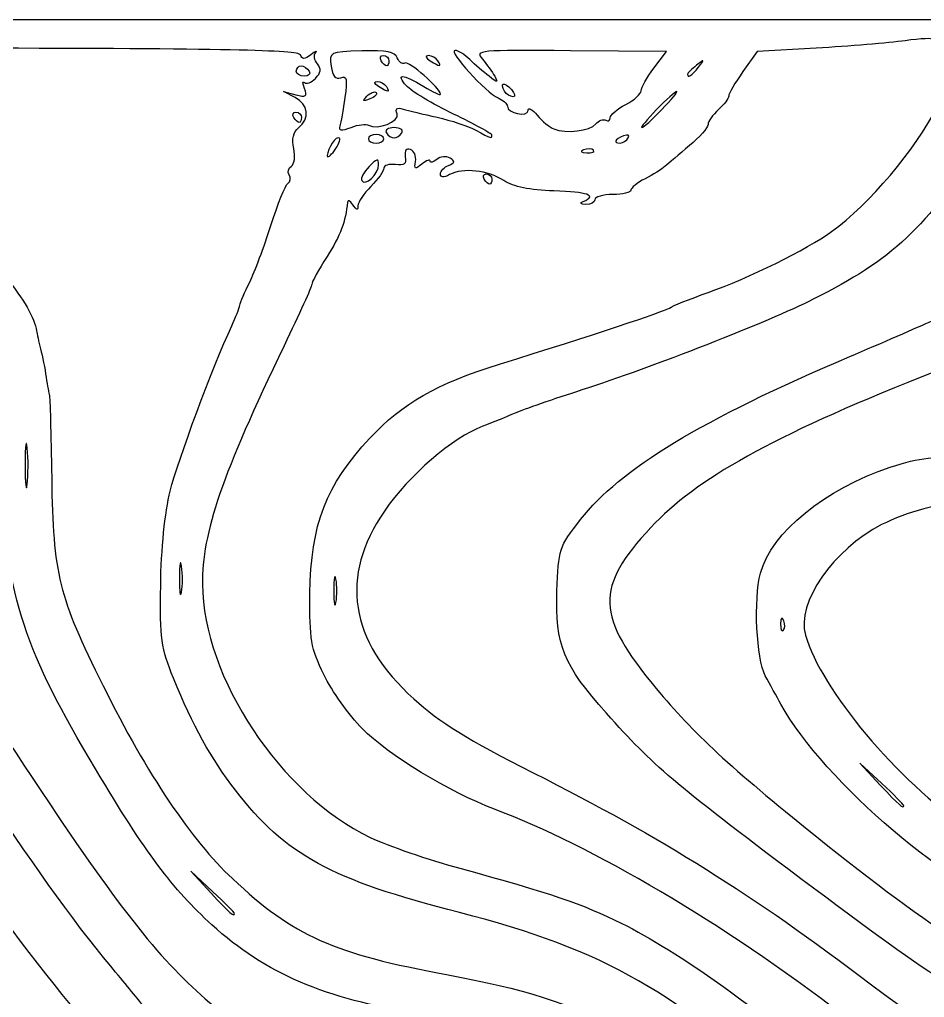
# Model space of a CAD drawing. Extents: x 32 to 2531, y 46 to 1398.
# Drawn here: x 1768.6 to 2003, y 1144.3 to 1397.7 of the extents above; entities that cross this region are included whole.
import ezdxf

# ---------------------------------------------------------------- set-up
doc = ezdxf.new("R2010")
doc.units = 0
doc.layers.add('IMAGE', color=7, linetype='CONTINUOUS')

msp = doc.modelspace()

# ---------------------------------------------------------------- linework, layer by layer
at = {"layer": 'IMAGE', "color": 7}
for points in [[(32.319879, 721.65756), (32.319879, 1397.653213), (1281.6532, 1397.653213), (2530.9865, 1397.653213), (2530.9865, 721.65312), (2530.9865, 45.6531), (1281.6532, 45.6531), (32.319879, 45.6531), (32.319879, 721.64876)], [(1862.3199, 1386.986546), (1862.3199, 1386.986546)], [(1876.9865, 1386.986546), (1876.9865, 1386.986546)], [(1840.3199, 1384.319879), (1840.3199, 1384.319879)], [(1944.49, 1385.319879), (1944.49, 1385.319879)], [(1861.6532, 1380.319879), (1861.6532, 1380.319879)], [(1894.2651, 1379.075254), (1894.2651, 1379.075254)], [(1858.6309, 1377.818663), (1858.6309, 1377.818663)], [(1934.9865, 1374.319879), (1934.9865, 1374.319879)], [(1839.6532, 1372.319879), (1839.6532, 1372.319879)], [(1867.6532, 1368.319879), (1867.6532, 1368.319879)], [(1917.8812, 1370.594675), (1917.8812, 1370.594675)], [(1851.4717, 1366.945835), (1851.4717, 1366.945835)], [(1862.9865, 1366.764323), (1862.9865, 1366.764323)], [(1890.9865, 1367.687211), (1890.9865, 1367.687211)], [(1926.3104, 1366.971274), (1926.3104, 1366.971274)], [(1917.2921, 1363.792106), (1917.2921, 1363.792106)], [(1861.6532, 1360.049759), (1861.6532, 1360.049759)], [(1888.9865, 1356.319879), (1888.9865, 1356.319879)], [(1850.5941, 1252.65321), (1850.5941, 1252.65321)], [(1966.5641, 1241.90321), (1966.5641, 1241.90321)], [(1997.6532, 1194.04928), (1997.6532, 1194.04928)], [(1824.3199, 1166.04928), (1824.3199, 1166.04928)]]:
    msp.add_lwpolyline(points, close=True, dxfattribs=at)
for points in [[(1932.9336, 1385.035575), (1936.2139, 1389.336314), (1911.3288, 1389.566382)], [(1974.9875, 1390.257255), (1959.6542, 1389.386597), (1955.9875, 1384.168973)], [(1839.9857, 1377.456487), (1836.9857, 1379.000601), (1840.1875, 1378.173041)], [(1770.6285, 1286.62348), (1770.6263, 1286.62348)], [(1810.6107, 1255.96821), (1810.61, 1255.96821)], [(1991.9865, 1199.71595), (1986.3199, 1204.98655), (1991.5904, 1199.31988)], [(1818.6532, 1171.71595), (1812.9865, 1176.98655), (1818.2571, 1171.31988)]]:
    msp.add_lwpolyline(points, dxfattribs=at)
for points in [[(1997.9963, 1392.177326), (1993.7748, 1391.600149), (1983.4208, 1390.736117), (1974.9875, 1390.257255)], [(2004.9304, 1392.485451), (2005.3382, 1392.893159), (2002.2178, 1392.754502), (1997.9963, 1392.177326)], [(1841.3706, 1388.498246), (1840.9537, 1389.749089), (1821.5389, 1390.144022), (1756.7021, 1390.220563)], [(1844.1153, 1388.553606), (1842.4001, 1387.247275), (1841.7918, 1387.235005), (1841.3706, 1388.498246)], [(1845.3306, 1389.065269), (1845.8742, 1389.706951), (1845.3306, 1389.476703), (1844.1153, 1388.553606)], [(1845.7964, 1386.146397), (1844.9965, 1387.110093), (1844.7869, 1388.423585), (1845.3306, 1389.065269)], [(1857.2691, 1389.512663), (1848.8435, 1389.280863), (1848.8368, 1389.277562), (1849.3823, 1385.561534)], [(1866.4839, 1387.706594), (1865.8823, 1389.274442), (1863.7563, 1389.691131), (1857.2691, 1389.512663)], [(1881.4461, 1389.653213), (1879.5045, 1389.653213), (1889.5448, 1378.568466), (1892.5784, 1377.362845)], [(1885.2679, 1387.279799), (1883.956, 1388.585178), (1882.2363, 1389.653213), (1881.4461, 1389.653213)], [(1911.3288, 1389.566382), (1887.4596, 1389.787057), (1886.528, 1389.698262), (1888.5123, 1387.391498)], [(1845.2769, 1382.420543), (1846.7314, 1383.875185), (1846.8681, 1384.855009), (1845.7964, 1386.146397)], [(1862.3199, 1386.986546), (1861.8667, 1387.719879), (1862.1312, 1388.319879), (1862.9079, 1388.319879)], [(1863.7319, 1385.653213), (1863.4085, 1385.653213), (1862.7731, 1386.253213), (1862.3199, 1386.986546)], [(1862.9079, 1388.319879), (1863.6844, 1388.319879), (1864.3199, 1387.719879), (1864.3199, 1386.986546)], [(1864.3199, 1386.986546), (1864.3199, 1386.253213), (1864.0553, 1385.653213), (1863.7319, 1385.653213)], [(1868.4396, 1386.393907), (1867.7941, 1385.99495), (1866.914, 1386.585659), (1866.4839, 1387.706594)], [(1877.6532, 1378.293509), (1877.6532, 1379.842699), (1869.4744, 1387.033395), (1868.4396, 1386.393907)], [(1874.5745, 1388.299462), (1873.6204, 1388.287192), (1873.7848, 1387.763159), (1874.9865, 1386.986546)], [(1876.9865, 1386.986546), (1876.5333, 1387.719879), (1875.4479, 1388.310691), (1874.5745, 1388.299462)], [(1874.9865, 1386.986546), (1877.548, 1385.331179), (1878.0096, 1385.331179), (1876.9865, 1386.986546)], [(1890.2425, 1382.946466), (1888.8184, 1384.024425), (1886.5799, 1385.974425), (1885.2679, 1387.279799)], [(1888.5123, 1387.391498), (1889.65, 1386.068774), (1891.0873, 1384.086546), (1891.7064, 1382.986546)], [(1944.49, 1385.319879), (1946.1484, 1387.434621), (1946.1013, 1387.481781), (1943.9865, 1385.823286)], [(1840.3199, 1384.319879), (1840.3199, 1385.053213), (1840.8844, 1385.653213), (1841.5745, 1385.653213)], [(1842.3985, 1382.986546), (1841.2553, 1382.986546), (1840.3199, 1383.586546), (1840.3199, 1384.319879)], [(1841.5745, 1385.653213), (1842.2645, 1385.653213), (1843.2, 1385.053213), (1843.6532, 1384.319879)], [(1843.6532, 1384.319879), (1844.1064, 1383.586546), (1843.5425, 1382.986546), (1842.3985, 1382.986546)], [(1849.3823, 1385.561534), (1849.7572, 1383.006587), (1850.524, 1382.071062), (1851.8317, 1382.572891)], [(1868.8563, 1380.463789), (1865.9011, 1383.729245), (1867.8444, 1383.672954), (1873.3199, 1380.334495)], [(1929.6532, 1379.228265), (1929.6532, 1380.056879), (1931.1293, 1382.67017), (1932.9336, 1385.035575)], [(1943.9865, 1385.823286), (1942.7032, 1384.816827), (1941.6532, 1383.766827), (1941.6532, 1383.489953)], [(1941.6532, 1383.489953), (1941.6532, 1382.392574), (1942.7481, 1383.098882), (1944.49, 1385.319879)], [(1955.9875, 1384.168973), (1953.9708, 1381.299279), (1952.3208, 1378.45235), (1952.3208, 1377.842463)], [(1842.4503, 1379.792039), (1841.934, 1381.137646), (1841.9145, 1381.835458), (1842.4073, 1381.34273)], [(1842.4073, 1381.34273), (1842.9, 1380.850003), (1844.1913, 1381.33503), (1845.2769, 1382.420543)], [(1851.8317, 1382.572891), (1853.3732, 1383.16441), (1853.5796, 1382.195169), (1852.9164, 1377.478301)], [(1861.6532, 1380.319879), (1860.4515, 1381.096493), (1860.2871, 1381.620527), (1861.2412, 1381.632795)], [(1861.2412, 1381.632795), (1862.1145, 1381.643995), (1863.2, 1381.053213), (1863.6532, 1380.319879)], [(1891.7064, 1382.986546), (1892.7008, 1381.219249), (1892.5305, 1381.214586), (1890.2425, 1382.946466)], [(1894.2651, 1379.075254), (1892.8969, 1381.288861), (1894.1249, 1381.595819), (1896.0391, 1379.518734)], [(1840.1875, 1378.173041), (1842.8907, 1377.474311), (1843.2429, 1377.72635), (1842.4503, 1379.792039)], [(1858.6309, 1377.818663), (1859.5355, 1378.729887), (1860.6113, 1379.139558), (1861.0219, 1378.729042)], [(1861.0219, 1378.729042), (1861.4323, 1378.318526), (1860.6923, 1377.572978), (1859.3773, 1377.07227)], [(1863.6532, 1380.319879), (1864.6763, 1378.664513), (1864.2147, 1378.664513), (1861.6532, 1380.319879)], [(1881.0629, 1373.164451), (1875.6049, 1375.79157), (1870.112, 1379.076273), (1868.8563, 1380.463789)], [(1873.3199, 1380.334495), (1875.7032, 1378.881349), (1877.6532, 1377.962905), (1877.6532, 1378.293509)], [(1896.4511, 1377.653213), (1895.7321, 1377.653213), (1894.7484, 1378.293131), (1894.2651, 1379.075254)], [(1896.0391, 1379.518734), (1896.9847, 1378.492697), (1897.1701, 1377.653213), (1896.4511, 1377.653213)], [(1925.6532, 1375.653213), (1927.8532, 1376.790877), (1929.6532, 1378.39965), (1929.6532, 1379.228265)], [(1938.8429, 1378.986546), (1938.4763, 1378.986546), (1936.1409, 1376.886546), (1933.6532, 1374.319879)], [(1934.9865, 1374.319879), (1937.4743, 1376.886546), (1939.2096, 1378.986546), (1938.8429, 1378.986546)], [(1840.9264, 1369.604017), (1843.8919, 1372.065038), (1843.4601, 1375.668191), (1839.9857, 1377.456487)], [(1852.9164, 1377.478301), (1852.466, 1374.274503), (1851.8763, 1370.928985), (1851.6059, 1370.043814)], [(1859.3773, 1377.07227), (1857.4771, 1376.34869), (1857.324, 1376.501842), (1858.6309, 1377.818663)], [(1892.5784, 1377.362845), (1893.9029, 1376.836477), (1894.9865, 1375.856455), (1894.9865, 1375.185021)], [(1952.3208, 1377.842463), (1952.3208, 1377.232577), (1951.1208, 1375.647593), (1949.6542, 1374.320278)], [(1839.6532, 1372.319879), (1839.2, 1373.053213), (1839.4645, 1373.653213), (1840.2412, 1373.653213)], [(1840.2412, 1373.653213), (1841.0177, 1373.653213), (1841.6532, 1373.053213), (1841.6532, 1372.319879)], [(1859.0371, 1370.288629), (1861.3037, 1368.887758), (1867.1755, 1371.237533), (1866.4077, 1373.238239)], [(1866.4077, 1373.238239), (1865.8897, 1374.588235), (1866.3627, 1374.950947), (1867.9949, 1374.455973)], [(1867.9949, 1374.455973), (1869.2736, 1374.06825), (1873.2423, 1373.110253), (1876.814, 1372.327091)], [(1894.9865, 1375.185021), (1894.9865, 1373.361917), (1900.3121, 1372.298681), (1900.3643, 1374.111373)], [(1900.3643, 1374.111373), (1900.3883, 1374.959385), (1901.4595, 1374.396273), (1902.7439, 1372.860013)], [(1921.6532, 1372.20695), (1921.6532, 1372.96473), (1923.4532, 1374.515549), (1925.6532, 1375.653213)], [(1933.6532, 1374.319879), (1931.1655, 1371.753213), (1929.4301, 1369.653213), (1929.7968, 1369.653213)], [(1929.7968, 1369.653213), (1930.1635, 1369.653213), (1932.4988, 1371.753213), (1934.9865, 1374.319879)], [(1949.6542, 1374.320278), (1948.1875, 1372.992963), (1946.9746, 1371.24997), (1946.9587, 1370.446961)], [(1978.9807, 1342.730215), (1988.7936, 1349.829045), (2000.733, 1363.943731), (2006.266, 1374.986945)], [(1841.0652, 1370.986546), (1840.7419, 1370.986546), (1840.1064, 1371.586546), (1839.6532, 1372.319879)], [(1841.6532, 1372.319879), (1841.6532, 1371.586546), (1841.3887, 1370.986546), (1841.0652, 1370.986546)], [(1854.4956, 1369.720019), (1856.3553, 1370.427103), (1858.3991, 1370.682977), (1859.0371, 1370.288629)], [(1876.814, 1372.327091), (1880.3859, 1371.543929), (1884.8859, 1370.045945), (1886.814, 1368.998238)], [(1890.9865, 1367.687209), (1890.9865, 1368.072574), (1886.5209, 1370.537333), (1881.0629, 1373.164451)], [(1902.7439, 1372.860013), (1904.0283, 1371.323753), (1905.9583, 1369.722262), (1907.0328, 1369.301145)], [(1917.8812, 1370.594675), (1918.6553, 1371.527389), (1919.8207, 1371.961714), (1920.4709, 1371.559843)], [(1920.4709, 1371.559843), (1921.1212, 1371.157971), (1921.6532, 1371.449163), (1921.6532, 1372.20695)], [(1839.6712, 1364.234358), (1839.1304, 1366.696411), (1839.5419, 1368.454545), (1840.9264, 1369.604017)], [(1851.6059, 1370.043814), (1851.2423, 1368.853718), (1851.9952, 1368.769359), (1854.4956, 1369.720019)], [(1865.6532, 1369.653213), (1864.1, 1369.653213), (1863.2, 1369.053213), (1863.6532, 1368.319879)], [(1863.6532, 1368.319879), (1864.1064, 1367.586546), (1865.0064, 1366.986546), (1865.6532, 1366.986546)], [(1867.6532, 1368.319879), (1868.1064, 1369.053213), (1867.2064, 1369.653213), (1865.6532, 1369.653213)], [(1865.6532, 1366.986546), (1866.3, 1366.986546), (1867.2, 1367.586546), (1867.6532, 1368.319879)], [(1886.814, 1368.998238), (1890.8749, 1366.791707), (1890.9865, 1366.756646), (1890.9865, 1367.687211)], [(1907.0328, 1369.301145), (1910.2373, 1368.045275), (1916.3725, 1368.776814), (1917.8812, 1370.594675)], [(1946.9587, 1370.446961), (1946.9427, 1369.643953), (1944.7823, 1367.186945), (1942.1575, 1364.986945)], [(1851.4717, 1366.945835), (1850.7379, 1367.679647), (1848.3703, 1364.241382), (1848.3403, 1362.398373)], [(1850.2108, 1363.72961), (1851.2509, 1365.151953), (1851.8183, 1366.599254), (1851.4717, 1366.945835)], [(1860.9865, 1367.875435), (1859.8865, 1367.875435), (1858.9865, 1367.375435), (1858.9865, 1366.764323)], [(1858.9865, 1366.764323), (1858.9865, 1366.153213), (1859.8865, 1365.653213), (1860.9865, 1365.653213)], [(1862.9865, 1366.764323), (1862.9865, 1367.375435), (1862.0865, 1367.875435), (1860.9865, 1367.875435)], [(1860.9865, 1365.653213), (1862.0865, 1365.653213), (1862.9865, 1366.153213), (1862.9865, 1366.764323)], [(1925.0557, 1367.495289), (1922.7459, 1366.608901), (1922.3233, 1365.653213), (1924.2412, 1365.653213)], [(1924.2412, 1365.653213), (1924.9312, 1365.653213), (1925.8624, 1366.246341), (1926.3104, 1366.971274)], [(1926.3104, 1366.971274), (1926.7776, 1367.727087), (1926.2424, 1367.950617), (1925.0557, 1367.495289)], [(2018.3516, 1366.76581), (2003.2361, 1343.395498), (1994.9137, 1335.55147), (1974.2309, 1325.18108)], [(1839.042, 1359.688015), (1839.8464, 1360.185115), (1840.1224, 1362.179909), (1839.6712, 1364.234358)], [(1848.3403, 1362.398373), (1848.3273, 1361.708211), (1849.1708, 1362.307263), (1850.2108, 1363.72961)], [(1869.8959, 1363.990041), (1868.7731, 1364.381718), (1868.2915, 1363.709411), (1868.5626, 1362.128365)], [(1871.2016, 1360.920323), (1871.4502, 1362.271475), (1870.8626, 1363.652847), (1869.8959, 1363.990041)], [(1914.7365, 1363.897369), (1913.6729, 1363.471734), (1913.9888, 1363.155791), (1915.5421, 1363.091813)], [(1917.2921, 1363.792102), (1916.8491, 1364.235157), (1915.6991, 1364.282526), (1914.7365, 1363.897369)], [(1915.5421, 1363.091813), (1916.9476, 1363.033923), (1917.7352, 1363.34905), (1917.2921, 1363.792106)], [(1942.1575, 1364.986945), (1939.5327, 1362.786945), (1936.6958, 1360.386945), (1935.853, 1359.653611)], [(1861.6532, 1360.049759), (1861.6532, 1361.74407), (1861.2001, 1361.653937), (1859.1571, 1359.553166)], [(1868.5626, 1362.128365), (1868.8871, 1360.235065), (1868.282, 1359.751622), (1865.9868, 1360.070757)], [(1872.8683, 1360.221909), (1871.0535, 1358.715777), (1870.8146, 1358.815915), (1871.2016, 1360.920323)], [(1874.9868, 1360.986946), (1874.9868, 1361.533198), (1874.0335, 1361.188931), (1872.8683, 1360.221909)], [(1876.6988, 1361.414082), (1875.757, 1360.632906), (1874.9868, 1360.440694), (1874.9868, 1360.986946)], [(1880.144, 1361.762893), (1879.1904, 1362.352225), (1877.6402, 1362.195259), (1876.6988, 1361.414082)], [(1879.7659, 1359.881009), (1881.4251, 1360.517667), (1881.5062, 1360.921073), (1880.144, 1361.762893)], [(1838.4681, 1357.41201), (1837.9956, 1358.176661), (1838.2539, 1359.200863), (1839.042, 1359.688015)], [(1859.1571, 1359.553166), (1857.7841, 1358.141525), (1856.9376, 1356.507411), (1857.2757, 1355.921802)], [(1857.2757, 1355.921802), (1858.1788, 1354.357961), (1861.6532, 1357.634309), (1861.6532, 1360.049759)], [(1862.9868, 1359.131363), (1862.9868, 1358.385267), (1861.4868, 1356.274825), (1859.6535, 1354.441491)], [(1865.9868, 1360.070757), (1864.3368, 1360.300186), (1862.9868, 1359.877459), (1862.9868, 1359.131363)], [(1877.6542, 1357.648546), (1877.6542, 1358.430697), (1878.6044, 1359.435305), (1879.7659, 1359.881009)], [(1894.1076, 1355.915934), (1889.9984, 1358.60837), (1883.4687, 1359.327423), (1879.9875, 1357.470847)], [(1935.853, 1359.653611), (1935.0103, 1358.920278), (1932.6708, 1357.46889), (1930.6542, 1356.428305)], [(1838.1229, 1355.170809), (1838.7853, 1355.638819), (1838.9407, 1356.647359), (1838.4681, 1357.41201)], [(1879.9875, 1357.470847), (1878.4459, 1356.64871), (1877.6542, 1356.709009), (1877.6542, 1357.648546)], [(1888.9865, 1356.319879), (1888.5333, 1357.053213), (1888.7979, 1357.653213), (1889.5745, 1357.653213)], [(1890.3985, 1354.986546), (1890.0752, 1354.986546), (1889.4397, 1355.586546), (1888.9865, 1356.319879)], [(1889.5745, 1357.653213), (1890.3511, 1357.653213), (1890.9865, 1357.053213), (1890.9865, 1356.319879)], [(1890.9865, 1356.319879), (1890.9865, 1355.586546), (1890.722, 1354.986546), (1890.3985, 1354.986546)], [(1907.032, 1353.260147), (1900.7336, 1353.445409), (1896.5734, 1354.300289), (1894.1076, 1355.915934)], [(1930.6542, 1356.428305), (1928.6375, 1355.387719), (1926.9875, 1354.037719), (1926.9875, 1353.428305)], [(1833.7472, 1344.319879), (1835.4913, 1349.819879), (1837.4604, 1354.702797), (1838.1229, 1355.170809)], [(1859.6535, 1354.441491), (1857.8202, 1352.608158), (1856.311, 1350.330886), (1856.2998, 1349.380886)], [(1914.6542, 1350.536653), (1918.4307, 1352.060517), (1915.7947, 1353.002401), (1907.032, 1353.260147)], [(1926.9875, 1353.428305), (1926.9875, 1352.81889), (1924.8875, 1352.320278), (1922.3208, 1352.320278)], [(1854.9868, 1349.653613), (1854.2759, 1350.753613), (1853.6406, 1351.053613), (1853.5748, 1350.320279)], [(1915.3208, 1349.758874), (1913.927, 1349.821754), (1913.6586, 1350.134897), (1914.6542, 1350.536653)], [(1917.6542, 1350.986945), (1917.6542, 1350.253611), (1916.6042, 1349.700979), (1915.3208, 1349.758874)], [(1922.3208, 1352.320278), (1919.7542, 1352.320278), (1917.6542, 1351.720278), (1917.6542, 1350.986945)], [(1853.5748, 1350.320279), (1853.1262, 1345.313922), (1851.7576, 1341.677182), (1848.2878, 1336.2698)], [(1856.2998, 1349.380886), (1856.2848, 1348.148761), (1855.9088, 1348.226941), (1854.9868, 1349.653613)], [(1828.2572, 1329.65321), (1829.5325, 1332.21988), (1832.0031, 1338.81988), (1833.7472, 1344.319879)], [(1946.9875, 1326.93495), (1957.4604, 1330.6388), (1972.5956, 1338.1112), (1978.9807, 1342.730215)], [(1848.2878, 1336.2698), (1846.1056, 1332.86916), (1844.3202, 1329.60612), (1844.3202, 1329.01859)], [(1765.2492, 1330.67117), (1769.5869, 1325.4792), (1772.5568, 1320.25911), (1773.0348, 1316.98654)], [(1825.6997, 1323.65321), (1825.8304, 1324.38655), (1826.9817, 1327.08655), (1828.2572, 1329.65321)], [(1844.3202, 1329.01859), (1844.3202, 1328.43106), (1841.0994, 1321.28359), (1837.1627, 1313.13532)], [(1974.2309, 1325.18108), (1962.6497, 1319.3743), (1932.2483, 1307.4519), (1914.3199, 1301.68609)], [(1936.9875, 1322.91702), (1937.7208, 1323.44111), (1942.2208, 1325.24918), (1946.9875, 1326.93495)], [(1823.6067, 1318.31988), (1824.6267, 1320.51988), (1825.5685, 1322.91988), (1825.6997, 1323.65321)], [(1892.9875, 1308.3662), (1916.8626, 1315.79544), (1935.7732, 1322.0492), (1936.9875, 1322.91702)], [(1807.6532, 1275.46061), (1809.6684, 1283.49633), (1818.6568, 1307.64385), (1823.6067, 1318.31988)], [(1983.6532, 1310.34734), (1991.7199, 1313.77599), (2001.3199, 1317.94297), (2004.9865, 1319.60728)], [(2050.5047, 1306.18923), (2039.3293, 1317.6358), (2033.4231, 1317.50108), (2002.3199, 1305.09015)], [(1773.0348, 1316.98654), (1773.1414, 1316.2532), (1773.6173, 1314.1532), (1774.0913, 1312.31987)], [(1837.1627, 1313.13532), (1821.1975, 1280.08893), (1815.8864, 1264.59505), (1815.9954, 1251.38387)], [(1774.0913, 1312.31987), (1774.5653, 1310.48654), (1775.211, 1307.18654), (1775.5264, 1304.98654)], [(1913.9624, 1268.13704), (1924.0797, 1281.16623), (1945.4485, 1294.10884), (1983.6532, 1310.34734)], [(1859.3623, 1289.1754), (1867.9428, 1298.34797), (1876.5152, 1303.24048), (1892.9875, 1308.3662)], [(1775.5264, 1304.98654), (1775.8417, 1302.78654), (1776.2229, 1300.68654), (1776.3734, 1300.31987)], [(2002.3199, 1305.09015), (1963.6475, 1289.65889), (1943.97, 1278.70964), (1932.1292, 1266.03327)], [(1776.3734, 1300.31987), (1776.524, 1299.9532), (1776.7869, 1290.3532), (1776.9577, 1278.98654)], [(1914.3199, 1301.68609), (1906.9865, 1299.32767), (1899.1865, 1296.61965), (1896.9865, 1295.66827)], [(1896.9865, 1295.66827), (1894.7865, 1294.71689), (1891.0176, 1293.19363), (1888.6109, 1292.28326)], [(1888.6109, 1292.28326), (1880.7372, 1289.30471), (1869.5381, 1279.64362), (1863.1511, 1270.31987)], [(1770.6263, 1286.62348), (1770.3376, 1289.38983), (1770.0967, 1287.45321), (1770.0907, 1282.31988)], [(1843.8615, 1248.94862), (1844.0511, 1266.7697), (1848.0076, 1277.03716), (1859.3623, 1289.1754)], [(1770.6155, 1277.29015), (1770.91, 1279.65712), (1770.9149, 1283.85712), (1770.6285, 1286.62348)], [(1994.1819, 1281.65097), (2002.1923, 1284.27861), (2005.01, 1284.55561), (2016.0493, 1283.80077)], [(1770.0907, 1282.31988), (1770.0907, 1277.18655), (1770.3209, 1274.92316), (1770.6155, 1277.29015)], [(1788.3153, 1203.48482), (1769.9132, 1234.29575), (1765.7711, 1246.84762), (1763.002, 1280.1914)], [(1960.5495, 1254.18432), (1963.3591, 1264.71479), (1977.3272, 1276.12221), (1994.1819, 1281.65097)], [(1732.6691, 1278.29186), (1745.3819, 1243.08773), (1750.792, 1232.72631), (1776.4651, 1194.41365)], [(1776.9577, 1278.98654), (1777.3361, 1253.80412), (1778.6821, 1248.35974), (1790.3073, 1224.98654)], [(1805.1901, 1251.05368), (1805.3141, 1260.42268), (1806.2791, 1269.98145), (1807.6532, 1275.46061)], [(2013.0671, 1272.58655), (2007.6316, 1272.58655), (1998.2555, 1270.01465), (1991.934, 1266.78967)], [(1863.1511, 1270.31987), (1851.4688, 1253.26625), (1854.0416, 1236.81705), (1870.7649, 1221.64058)], [(1907.8404, 1249.52364), (1908.2003, 1260.47167), (1908.34, 1260.89652), (1913.9624, 1268.13704)], [(1932.1292, 1266.03327), (1917.6419, 1250.52373), (1917.8923, 1243.18045), (1933.552, 1224.31988)], [(1991.934, 1266.78967), (1979.4468, 1260.41921), (1969.7911, 1246.42676), (1972.1832, 1238.16805)], [(1810.61, 1255.96821), (1810.3035, 1257.99496), (1810.0445, 1256.65321), (1810.0345, 1252.98655)], [(1810.5917, 1249.30155), (1810.9083, 1250.94147), (1810.9164, 1253.94147), (1810.6107, 1255.96821)], [(1850.5941, 1252.65321), (1850.2764, 1254.30321), (1850.0164, 1252.95321), (1850.0164, 1249.65321)], [(1961.8047, 1227.65321), (1959.4796, 1231.97588), (1958.7483, 1247.43368), (1960.5495, 1254.18432)], [(1810.0345, 1252.98655), (1810.0215, 1249.31988), (1810.2753, 1247.66163), (1810.5917, 1249.30155)], [(1850.5941, 1246.65321), (1850.912, 1248.30321), (1850.912, 1251.00321), (1850.5941, 1252.65321)], [(1808.5153, 1226.98149), (1805.3407, 1234.78135), (1805.0063, 1237.20159), (1805.1901, 1251.05368)], [(1815.9954, 1251.38387), (1816.1951, 1227.17812), (1836.3287, 1196.77808), (1859.466, 1185.74713)], [(1850.0164, 1249.65321), (1850.0164, 1246.35321), (1850.2764, 1245.00321), (1850.5941, 1246.65321)], [(1920.6601, 1217.92924), (1909.4765, 1230.44212), (1907.3827, 1235.60235), (1907.8404, 1249.52364)], [(1847.4631, 1227.92489), (1844.0734, 1234.85301), (1843.7327, 1236.84202), (1843.8615, 1248.94862)], [(1792.2583, 1152.36617), (1772.5361, 1176.07563), (1743.1649, 1221.61172), (1731.5219, 1246.52969)], [(1966.564, 1241.90321), (1966.1384, 1242.96685), (1965.8224, 1242.65092), (1965.7584, 1241.09765)], [(1966.4588, 1239.34765), (1966.9019, 1239.79072), (1966.9492, 1240.94072), (1966.5641, 1241.90321)], [(1965.7584, 1241.09765), (1965.7014, 1239.69211), (1966.0157, 1238.9046), (1966.4588, 1239.34765)], [(1972.1832, 1238.16805), (1976.2697, 1224.05857), (1996.058, 1200.44485), (2014.2509, 1187.96749)], [(1824.5803, 1197.98128), (1818.1775, 1206.2806), (1813.5167, 1214.69413), (1808.5153, 1226.98149)], [(1857.4306, 1213.89145), (1854.0075, 1217.40121), (1849.5222, 1223.71626), (1847.4631, 1227.92489)], [(1965.8047, 1220.29716), (1964.788, 1222.14299), (1962.988, 1225.45321), (1961.8047, 1227.65321)], [(1790.3073, 1224.98654), (1801.7374, 1202.00531), (1813.1041, 1185.05243), (1823.7756, 1175.06978)], [(1933.552, 1224.31988), (1943.1951, 1212.70564), (1952.8376, 1203.78677), (1974.6987, 1186.26093)], [(1870.7649, 1221.64058), (1877.4464, 1215.57718), (1884.7684, 1211.04401), (1901.692, 1202.49325)], [(2029.6529, 1166.09211), (2010.9948, 1171.21163), (1976.8963, 1200.16019), (1965.8047, 1220.29716)], [(1971.0093, 1175.06476), (1937.4799, 1200.28995), (1933.07, 1204.04431), (1920.6601, 1217.92924)], [(1891.6542, 1193.0723), (1880.1346, 1197.38209), (1863.9, 1207.25802), (1857.4306, 1213.89145)], [(1818.4433, 1163.10572), (1808.1685, 1172.49638), (1801.4268, 1181.53192), (1788.3153, 1203.48482)], [(1901.692, 1202.49325), (1935.4501, 1185.43677), (1958.4183, 1171.04575), (1988.9865, 1147.79782)], [(1991.5904, 1199.31988), (1996.492, 1194.04993), (1997.6532, 1193.04051), (1997.6532, 1194.04928)], [(1997.6532, 1194.04928), (1997.6532, 1194.26712), (1995.1032, 1196.81712), (1991.9865, 1199.71595)], [(1743.3827, 1195.89121), (1769.6195, 1154.99961), (1790.3625, 1129.75501), (1813.6536, 1110.37053)], [(1882.6109, 1166.27627), (1849.2564, 1174.79048), (1837.5285, 1181.198), (1824.5803, 1197.98128)], [(1776.4651, 1194.41365), (1796.0479, 1165.18969), (1806.7829, 1151.98069), (1819.0076, 1142.06751)], [(1981.3107, 1140.14081), (1951.5154, 1163.14453), (1916.6858, 1183.7073), (1891.6542, 1193.0723)], [(1859.466, 1185.74713), (1863.9691, 1183.60024), (1874.5535, 1179.96448), (1882.9868, 1177.66768)], [(1974.6987, 1186.26093), (2006.0603, 1161.11855), (2023.4343, 1150.04765), (2039.4632, 1144.99223)], [(1882.9868, 1177.66768), (1905.7735, 1171.46175), (1914.6963, 1168.42351), (1924.4663, 1163.54368)], [(1823.7756, 1175.06978), (1839.6868, 1160.18566), (1849.8729, 1155.64134), (1879.6524, 1150.14156)], [(2032.6584, 1136.18269), (2017.2335, 1141.55185), (2006.8501, 1148.10067), (1971.0093, 1175.06476)], [(1818.2571, 1171.31988), (1823.1587, 1166.04993), (1824.3199, 1165.04051), (1824.3199, 1166.04928)], [(1824.3199, 1166.04928), (1824.3199, 1166.26712), (1821.7699, 1168.81712), (1818.6532, 1171.71595)], [(1968.6939, 1117.18471), (1940.3721, 1145.06699), (1919.8496, 1156.77059), (1882.6109, 1166.27627)], [(1871.6532, 1140.26248), (1848.1297, 1143.69732), (1832.1935, 1150.53884), (1818.4433, 1163.10572)], [(1924.4663, 1163.54368), (1939.6062, 1155.98176), (1960.3028, 1141.21544), (1978.3202, 1125.12072)], [(1800.3201, 1142.57213), (1799.2201, 1143.95077), (1795.5923, 1148.35808), (1792.2583, 1152.36617)], [(1879.6524, 1150.14156), (1917.675, 1143.11943), (1932.7304, 1134.30304), (1951.3585, 1108.15055)], [(1988.9865, 1147.79782), (2028.7725, 1117.53957), (2063.3603, 1106.61309), (2089.2085, 1116.13707)]]:
    msp.add_open_spline(points, degree=3, dxfattribs=at)

doc.saveas('drawing.dxf')
